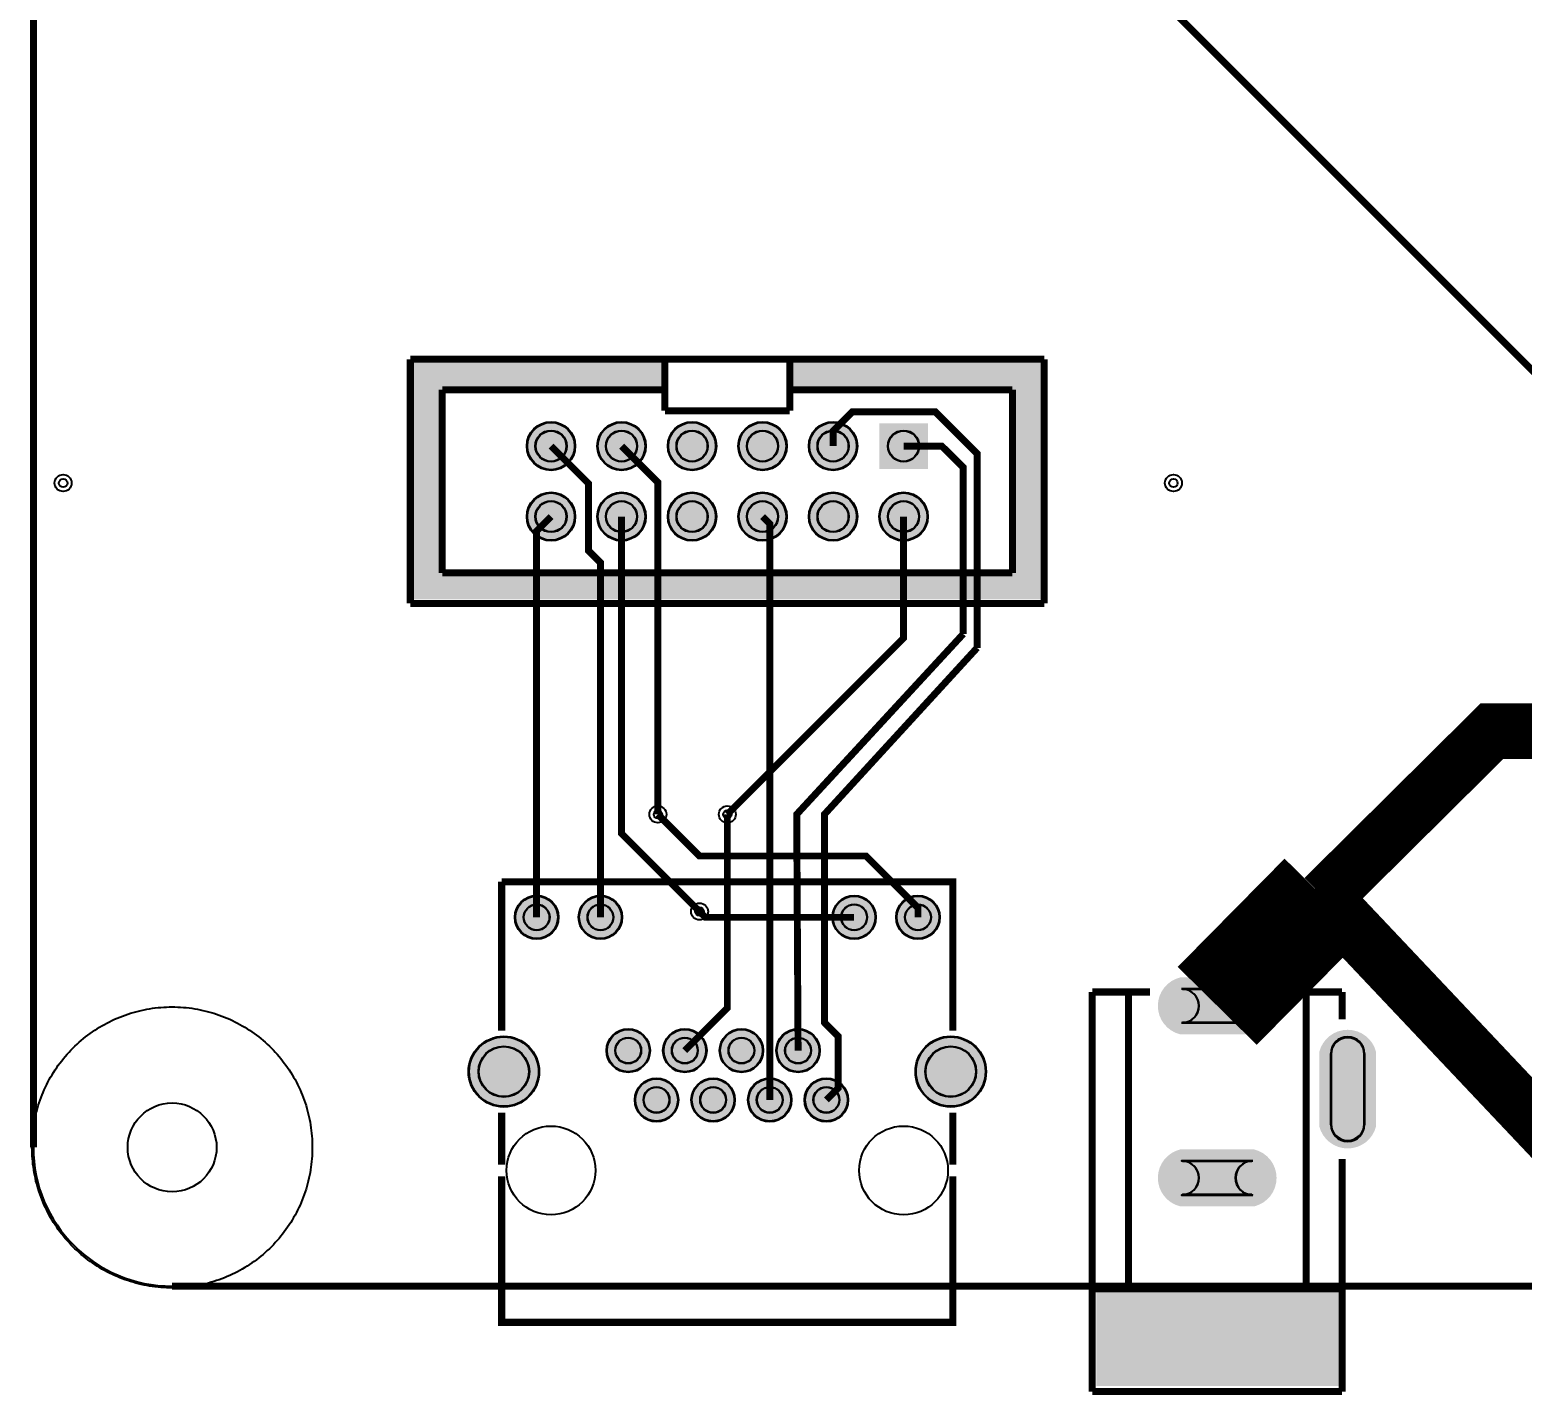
# Model space of a CAD drawing. Header units: millimetres. Extents: x 0 to 200, y -9 to 137.
# Drawn here: x -0.1 to 53.6, y -3.9 to 45.3 of the extents above; entities that cross this region are included whole.
import ezdxf

# ---------------------------------------------------------------- set-up
doc = ezdxf.new("R2010")
doc.units = ezdxf.units.MM
for name, color, linetype, true_color in [('BoardOutLine', 7, 'Continuous', 0xff00ff), ('BottomLayer', 7, 'Continuous', 0x0000ff), ('BottomSolderMaskLayer', 7, 'Continuous', 0xaa00ff), ('Document', 7, 'Continuous', 0xffffff), ('Hole', 7, 'Continuous', 0x222222), ('Multi-Layer', 7, 'Continuous', 0xc0c0c0), ('TopLayer', 7, 'Continuous', 0xff0000), ('TopSilkLayer', 7, 'Continuous', 0xffcc00), ('TopSolderMaskLayer', 7, 'Continuous', 0x800080)]:
    doc.layers.add(name, color=color, linetype=linetype, true_color=true_color)

msp = doc.modelspace()

# ---------------------------------------------------------------- hatches: boundary and pattern name
at = {"layer": 'BottomSolderMaskLayer'}
for points in [[(17.775, 30.27, 1), (19.525, 30.27, 1)], [(20.315, 30.27, 1), (22.065, 30.27, 1)], [(22.855, 30.27, 1), (24.605, 30.27, 1)], [(25.395, 30.27, 1), (27.145, 30.27, 1)], [(27.935, 30.27, 1), (29.685, 30.27, 1)], [(32.225, 29.445), (30.475, 29.445), (30.475, 31.095), (32.225, 31.095)], [(17.775, 27.73, 1), (19.525, 27.73, 1)], [(20.315, 27.73, 1), (22.065, 27.73, 1)], [(22.855, 27.73, 1), (24.605, 27.73, 1)], [(25.395, 27.73, 1), (27.145, 27.73, 1)], [(27.935, 27.73, 1), (29.685, 27.73, 1)], [(30.475, 27.73, 1), (32.225, 27.73, 1)], [(17.343, 13.29, 1), (18.917, 13.29, 1)], [(19.643, 13.29, 1), (21.217, 13.29, 1)], [(28.783, 13.29, 1), (30.357, 13.29, 1)], [(31.083, 13.29, 1), (32.658, 13.29, 1)], [(41.317, 9.074, -0.785398), (41.317, 11.125), (43.983, 11.125, -0.785398), (43.983, 9.074)], [(20.643, 8.49, 1), (22.217, 8.49, 1)], [(22.683, 8.49, 1), (24.258, 8.49, 1)], [(24.723, 8.49, 1), (26.297, 8.49, 1)], [(26.763, 8.49, 1), (28.338, 8.49, 1)], [(48.376, 5.767, -0.785398), (46.325, 5.767), (46.325, 8.433, -0.785398), (48.376, 8.433)], [(15.675, 7.73, 1), (18.225, 7.73, 1)], [(31.775, 7.73, 1), (34.325, 7.73, 1)], [(21.663, 6.71, 1), (23.237, 6.71, 1)], [(23.703, 6.71, 1), (25.277, 6.71, 1)], [(25.743, 6.71, 1), (27.317, 6.71, 1)], [(27.783, 6.71, 1), (29.357, 6.71, 1)], [(43.983, 4.926, -0.785398), (43.983, 2.875), (41.317, 2.875, -0.785398), (41.317, 4.926)]]:
    msp.add_hatch(color=256, dxfattribs=at).paths.add_polyline_path(points)
at = {"layer": 'Document'}
for points in [[(27.3, 32.3), (35.3, 32.3), (35.3, 25.7), (14.65, 25.7), (14.65, 32.3), (22.65, 32.3), (22.65, 33.4), (13.6, 33.4), (13.6, 24.75), (36.4, 24.75), (36.4, 33.4), (27.3, 33.4)], [(38.3, -3.6), (38.3, -0.2), (47.1, -0.2), (47.1, -3.6)]]:
    msp.add_hatch(color=256, dxfattribs=at).paths.add_polyline_path(points)
at = {"layer": 'Multi-Layer'}
for points in [[(17.8, 30.27, 1), (19.5, 30.27, 1)], [(20.34, 30.27, 1), (22.04, 30.27, 1)], [(22.88, 30.27, 1), (24.58, 30.27, 1)], [(25.42, 30.27, 1), (27.12, 30.27, 1)], [(27.96, 30.27, 1), (29.66, 30.27, 1)], [(32.2, 29.47), (30.5, 29.47), (30.5, 31.07), (32.2, 31.07)], [(17.8, 27.73, 1), (19.5, 27.73, 1)], [(20.34, 27.73, 1), (22.04, 27.73, 1)], [(22.88, 27.73, 1), (24.58, 27.73, 1)], [(25.42, 27.73, 1), (27.12, 27.73, 1)], [(27.96, 27.73, 1), (29.66, 27.73, 1)], [(30.5, 27.73, 1), (32.2, 27.73, 1)], [(17.368, 13.29, 1), (18.892, 13.29, 1)], [(19.668, 13.29, 1), (21.192, 13.29, 1)], [(28.808, 13.29, 1), (30.332, 13.29, 1)], [(31.108, 13.29, 1), (32.632, 13.29, 1)], [(41.35, 9.1, -0.785398), (41.35, 11.1), (43.95, 11.1, -0.785398), (43.95, 9.1)], [(20.668, 8.49, 1), (22.192, 8.49, 1)], [(22.708, 8.49, 1), (24.232, 8.49, 1)], [(24.748, 8.49, 1), (26.272, 8.49, 1)], [(26.788, 8.49, 1), (28.312, 8.49, 1)], [(48.35, 5.8, -0.785398), (46.35, 5.8), (46.35, 8.4, -0.785398), (48.35, 8.4)], [(15.7, 7.73, 1), (18.2, 7.73, 1)], [(31.8, 7.73, 1), (34.3, 7.73, 1)], [(21.688, 6.71, 1), (23.212, 6.71, 1)], [(23.728, 6.71, 1), (25.252, 6.71, 1)], [(25.768, 6.71, 1), (27.292, 6.71, 1)], [(27.808, 6.71, 1), (29.332, 6.71, 1)], [(43.95, 4.9, -0.785398), (43.95, 2.9), (41.35, 2.9, -0.785398), (41.35, 4.9)]]:
    msp.add_hatch(color=256, dxfattribs=at).paths.add_polyline_path(points)
at = {"layer": 'TopSolderMaskLayer'}
for points in [[(17.775, 30.27, 1), (19.525, 30.27, 1)], [(20.315, 30.27, 1), (22.065, 30.27, 1)], [(22.855, 30.27, 1), (24.605, 30.27, 1)], [(25.395, 30.27, 1), (27.145, 30.27, 1)], [(27.935, 30.27, 1), (29.685, 30.27, 1)], [(32.225, 29.445), (30.475, 29.445), (30.475, 31.095), (32.225, 31.095)], [(17.775, 27.73, 1), (19.525, 27.73, 1)], [(20.315, 27.73, 1), (22.065, 27.73, 1)], [(22.855, 27.73, 1), (24.605, 27.73, 1)], [(25.395, 27.73, 1), (27.145, 27.73, 1)], [(27.935, 27.73, 1), (29.685, 27.73, 1)], [(30.475, 27.73, 1), (32.225, 27.73, 1)], [(17.343, 13.29, 1), (18.917, 13.29, 1)], [(19.643, 13.29, 1), (21.217, 13.29, 1)], [(28.783, 13.29, 1), (30.357, 13.29, 1)], [(31.083, 13.29, 1), (32.658, 13.29, 1)], [(41.317, 9.074, -0.785398), (41.317, 11.125), (43.983, 11.125, -0.785398), (43.983, 9.074)], [(20.643, 8.49, 1), (22.217, 8.49, 1)], [(22.683, 8.49, 1), (24.258, 8.49, 1)], [(24.723, 8.49, 1), (26.297, 8.49, 1)], [(26.763, 8.49, 1), (28.338, 8.49, 1)], [(48.376, 5.767, -0.785398), (46.325, 5.767), (46.325, 8.433, -0.785398), (48.376, 8.433)], [(15.675, 7.73, 1), (18.225, 7.73, 1)], [(31.775, 7.73, 1), (34.325, 7.73, 1)], [(21.663, 6.71, 1), (23.237, 6.71, 1)], [(23.703, 6.71, 1), (25.277, 6.71, 1)], [(25.743, 6.71, 1), (27.317, 6.71, 1)], [(27.783, 6.71, 1), (29.357, 6.71, 1)], [(43.983, 4.926, -0.785398), (43.983, 2.875), (41.317, 2.875, -0.785398), (41.317, 4.926)]]:
    msp.add_hatch(color=256, dxfattribs=at).paths.add_polyline_path(points)

# ---------------------------------------------------------------- linework, layer by layer
at = {"layer": 'BoardOutLine', "const_width": 0.254}
for points in [[(0, 5), (0, 125)], [(195, 0), (5, 0)]]:
    msp.add_lwpolyline(points, dxfattribs=at)
at = {"layer": 'BoardOutLine'}
msp.add_arc((5, 5), 5, 180, 270, dxfattribs=at)
at = {"layer": 'BottomLayer', "const_width": 0.25}
for points in [[(25.001, 17), (31.35, 23.349), (31.35, 27.73)], [(22.5, 17), (24, 15.5), (30, 15.5), (31.87, 13.63), (31.87, 13.29)], [(24, 13.5), (24.21, 13.29), (29.57, 13.29)]]:
    msp.add_lwpolyline(points, dxfattribs=at)
at = {"layer": 'BottomLayer'}
msp.add_lwpolyline([(-0.05, 5), (-0.049, 5.102), (-0.046, 5.204), (-0.041, 5.305), (-0.034, 5.407), (-0.025, 5.508), (-0.014, 5.61), (-0.001, 5.711), (0.014, 5.811), (0.031, 5.912), (0.05, 6.012), (0.071, 6.111), (0.094, 6.211), (0.12, 6.309), (0.147, 6.407), (0.176, 6.505), (0.207, 6.602), (0.24, 6.698), (0.275, 6.794), (0.312, 6.889), (0.351, 6.983), (0.392, 7.076), (0.434, 7.169), (0.479, 7.261), (0.525, 7.351), (0.573, 7.441), (0.623, 7.53), (0.674, 7.618), (0.728, 7.704), (0.783, 7.79), (0.84, 7.874), (0.899, 7.958), (0.959, 8.04), (1.021, 8.121), (1.084, 8.2), (1.149, 8.279), (1.216, 8.356), (1.284, 8.431), (1.354, 8.505), (1.425, 8.578), (1.498, 8.65), (1.572, 8.719), (1.647, 8.788), (1.724, 8.855), (1.802, 8.92), (1.882, 8.984), (1.963, 9.046), (2.045, 9.106), (2.128, 9.165), (2.212, 9.222), (2.298, 9.277), (2.384, 9.331), (2.472, 9.383), (2.56, 9.433), (2.65, 9.481), (2.741, 9.528), (2.832, 9.572), (2.925, 9.615), (3.018, 9.656), (3.112, 9.695), (3.207, 9.732), (3.302, 9.767), (3.399, 9.801), (3.496, 9.832), (3.593, 9.861), (3.691, 9.889), (3.79, 9.914), (3.889, 9.938), (3.988, 9.959), (4.088, 9.978), (4.189, 9.996), (4.289, 10.011), (4.39, 10.024), (4.492, 10.036), (4.593, 10.045), (4.695, 10.052), (4.796, 10.057), (4.898, 10.06), (5, 10.061), (5.102, 10.06), (5.204, 10.057), (5.305, 10.052), (5.407, 10.045), (5.508, 10.036), (5.61, 10.024), (5.711, 10.011), (5.811, 9.996), (5.912, 9.978), (6.012, 9.959), (6.111, 9.938), (6.21, 9.914), (6.309, 9.889), (6.407, 9.861), (6.504, 9.832), (6.601, 9.801), (6.698, 9.767), (6.793, 9.732), (6.888, 9.695), (6.982, 9.656), (7.075, 9.615), (7.168, 9.572), (7.259, 9.528), (7.35, 9.481), (7.44, 9.433), (7.528, 9.383), (7.616, 9.331), (7.702, 9.277), (7.788, 9.222), (7.872, 9.165), (7.955, 9.106), (8.037, 9.046), (8.118, 8.984), (8.198, 8.92), (8.276, 8.855), (8.353, 8.788), (8.428, 8.719), (8.502, 8.65), (8.575, 8.578), (8.646, 8.505), (8.716, 8.431), (8.784, 8.356), (8.851, 8.279), (8.916, 8.2), (8.979, 8.121), (9.041, 8.04), (9.101, 7.958), (9.16, 7.874), (9.217, 7.79), (9.272, 7.704), (9.326, 7.618), (9.377, 7.53), (9.427, 7.441), (9.475, 7.351), (9.521, 7.261), (9.566, 7.169), (9.608, 7.076), (9.649, 6.983), (9.688, 6.889), (9.725, 6.794), (9.76, 6.698), (9.793, 6.602), (9.824, 6.505), (9.853, 6.407), (9.88, 6.309), (9.906, 6.211), (9.929, 6.111), (9.95, 6.012), (9.969, 5.912), (9.986, 5.811), (10.001, 5.711), (10.014, 5.61), (10.025, 5.508), (10.034, 5.407), (10.041, 5.305), (10.046, 5.204), (10.049, 5.102), (10.05, 5), (10.049, 4.898), (10.046, 4.796), (10.041, 4.695), (10.034, 4.593), (10.025, 4.492), (10.014, 4.39), (10.001, 4.289), (9.986, 4.189), (9.969, 4.088), (9.95, 3.988), (9.929, 3.889), (9.906, 3.789), (9.88, 3.691), (9.853, 3.593), (9.824, 3.495), (9.793, 3.398), (9.76, 3.302), (9.725, 3.206), (9.688, 3.111), (9.649, 3.017), (9.608, 2.924), (9.566, 2.831), (9.521, 2.739), (9.475, 2.649), (9.427, 2.559), (9.377, 2.47), (9.326, 2.382), (9.272, 2.296), (9.217, 2.21), (9.16, 2.126), (9.101, 2.042), (9.041, 1.96), (8.979, 1.879), (8.916, 1.8), (8.851, 1.721), (8.784, 1.644), (8.716, 1.569), (8.646, 1.495), (8.575, 1.422), (8.502, 1.35), (8.428, 1.281), (8.353, 1.212), (8.276, 1.145), (8.198, 1.08), (8.118, 1.016), (8.037, 0.954), (7.955, 0.894), (7.872, 0.835), (7.788, 0.778), (7.702, 0.723), (7.616, 0.669), (7.528, 0.617), (7.44, 0.567), (7.35, 0.519), (7.259, 0.472), (7.168, 0.428), (7.075, 0.385), (6.982, 0.344), (6.888, 0.305), (6.793, 0.268), (6.698, 0.233), (6.601, 0.199), (6.504, 0.168), (6.407, 0.139), (6.309, 0.111), (6.21, 0.086), (6.111, 0.062), (6.012, 0.041), (5.912, 0.022), (5.811, 0.004), (5.711, -0.011), (5.61, -0.024), (5.508, -0.036), (5.407, -0.045), (5.305, -0.052), (5.204, -0.057), (5.102, -0.06), (5, -0.061), (4.898, -0.06), (4.796, -0.057), (4.695, -0.052), (4.593, -0.045), (4.492, -0.036), (4.39, -0.024), (4.289, -0.011), (4.189, 0.004), (4.088, 0.022), (3.988, 0.041), (3.889, 0.062), (3.79, 0.086), (3.691, 0.111), (3.593, 0.139), (3.496, 0.168), (3.399, 0.199), (3.302, 0.233), (3.207, 0.268), (3.112, 0.305), (3.018, 0.344), (2.925, 0.385), (2.832, 0.428), (2.741, 0.472), (2.65, 0.519), (2.56, 0.567), (2.472, 0.617), (2.384, 0.669), (2.298, 0.723), (2.212, 0.778), (2.128, 0.835), (2.045, 0.894), (1.963, 0.954), (1.882, 1.016), (1.802, 1.08), (1.724, 1.145), (1.647, 1.212), (1.572, 1.281), (1.498, 1.35), (1.425, 1.422), (1.354, 1.495), (1.284, 1.569), (1.216, 1.644), (1.149, 1.721), (1.084, 1.8), (1.021, 1.879), (0.959, 1.96), (0.899, 2.042), (0.84, 2.126), (0.783, 2.21), (0.728, 2.296), (0.674, 2.382), (0.623, 2.47), (0.573, 2.559), (0.525, 2.649), (0.479, 2.739), (0.434, 2.831), (0.392, 2.924), (0.351, 3.017), (0.312, 3.111), (0.275, 3.206), (0.24, 3.302), (0.207, 3.398), (0.176, 3.495), (0.147, 3.593), (0.12, 3.691), (0.094, 3.789), (0.071, 3.889), (0.05, 3.988), (0.031, 4.088), (0.014, 4.189), (-0.001, 4.289), (-0.014, 4.39), (-0.025, 4.492), (-0.034, 4.593), (-0.041, 4.695), (-0.046, 4.796), (-0.049, 4.898), (-0.05, 5)], close=True, dxfattribs=at)
at = {"layer": 'BottomSolderMaskLayer'}
for points in [[(41.368, 10.715), (43.932, 10.715)], [(41.368, 9.485), (43.932, 9.485)], [(46.744, 8.382), (46.744, 5.818)], [(47.957, 8.382), (47.957, 5.818)], [(43.932, 4.515), (41.368, 4.515)], [(43.932, 3.285), (41.368, 3.285)]]:
    msp.add_lwpolyline(points, close=True, dxfattribs=at)
for centre, radius in [((18.65, 30.27), 0.875), ((18.65, 30.27), 0.566), ((21.19, 30.27), 0.875), ((21.19, 30.27), 0.566), ((23.73, 30.27), 0.875), ((23.73, 30.27), 0.566), ((26.27, 30.27), 0.875), ((26.27, 30.27), 0.566), ((28.81, 30.27), 0.875), ((28.81, 30.27), 0.566), ((31.35, 30.27), 0.566), ((18.65, 27.73), 0.875), ((21.19, 27.73), 0.875), ((23.73, 27.73), 0.875), ((26.27, 27.73), 0.875), ((28.81, 27.73), 0.875), ((31.35, 27.73), 0.875), ((18.65, 27.73), 0.566), ((21.19, 27.73), 0.566), ((23.73, 27.73), 0.566), ((26.27, 27.73), 0.566), ((28.81, 27.73), 0.566), ((31.35, 27.73), 0.566), ((18.13, 13.29), 0.787), ((20.43, 13.29), 0.787), ((29.57, 13.29), 0.787), ((31.87, 13.29), 0.787), ((18.13, 13.29), 0.472), ((20.43, 13.29), 0.472), ((29.57, 13.29), 0.472), ((31.87, 13.29), 0.472), ((21.43, 8.49), 0.787), ((23.47, 8.49), 0.787), ((25.51, 8.49), 0.787), ((27.55, 8.49), 0.787), ((16.95, 7.73), 1.275), ((16.95, 7.73), 0.918), ((21.43, 8.49), 0.472), ((23.47, 8.49), 0.472), ((25.51, 8.49), 0.472), ((27.55, 8.49), 0.472), ((33.05, 7.73), 1.275), ((33.05, 7.73), 0.918), ((22.45, 6.71), 0.787), ((22.45, 6.71), 0.472), ((24.49, 6.71), 0.787), ((24.49, 6.71), 0.472), ((26.53, 6.71), 0.787), ((26.53, 6.71), 0.472), ((28.57, 6.71), 0.787), ((28.57, 6.71), 0.472)]:
    msp.add_circle(centre, radius, dxfattribs=at)
for centre, radius, start, end in [((41.368, 10.1), 0.615, 270, 90), ((43.932, 10.1), 0.615, 90, 270), ((47.35, 8.382), 0.607, 360, 180), ((47.35, 5.818), 0.607, 180, 360), ((41.368, 3.9), 0.615, 270, 450), ((43.932, 3.9), 0.615, 450, 270)]:
    msp.add_arc(centre, radius, start, end, dxfattribs=at)
at = {"layer": 'Hole'}
for centre, radius in [((1.072, 28.939), 0.153), ((41.072, 28.939), 0.153), ((22.5, 17), 0.152), ((25.001, 17), 0.152), ((24, 13.5), 0.152)]:
    msp.add_circle(centre, radius, dxfattribs=at)
at = {"layer": 'Multi-Layer'}
for points in [[(41.4, 10.7), (43.9, 10.7)], [(41.4, 9.5), (43.9, 9.5)], [(46.75, 8.35), (46.75, 5.85)], [(47.95, 8.35), (47.95, 5.85)], [(43.9, 4.5), (41.4, 4.5)], [(43.9, 3.3), (41.4, 3.3)]]:
    msp.add_lwpolyline(points, close=True, dxfattribs=at)
for centre, radius in [((18.65, 30.27), 0.85), ((18.65, 30.27), 0.55), ((21.19, 30.27), 0.85), ((21.19, 30.27), 0.55), ((23.73, 30.27), 0.85), ((23.73, 30.27), 0.55), ((26.27, 30.27), 0.85), ((26.27, 30.27), 0.55), ((28.81, 30.27), 0.85), ((28.81, 30.27), 0.55), ((31.35, 30.27), 0.55), ((1.072, 28.939), 0.305), ((41.072, 28.939), 0.305), ((18.65, 27.73), 0.85), ((21.19, 27.73), 0.85), ((23.73, 27.73), 0.85), ((26.27, 27.73), 0.85), ((28.81, 27.73), 0.85), ((31.35, 27.73), 0.85), ((18.65, 27.73), 0.55), ((21.19, 27.73), 0.55), ((23.73, 27.73), 0.55), ((26.27, 27.73), 0.55), ((28.81, 27.73), 0.55), ((31.35, 27.73), 0.55), ((22.5, 17), 0.305), ((25.001, 17), 0.305), ((18.13, 13.29), 0.762), ((20.43, 13.29), 0.762), ((29.57, 13.29), 0.762), ((31.87, 13.29), 0.762), ((18.13, 13.29), 0.457), ((20.43, 13.29), 0.457), ((24, 13.5), 0.305), ((29.57, 13.29), 0.457), ((31.87, 13.29), 0.457), ((21.43, 8.49), 0.762), ((23.47, 8.49), 0.762), ((25.51, 8.49), 0.762), ((27.55, 8.49), 0.762), ((16.95, 7.73), 1.25), ((16.95, 7.73), 0.9), ((21.43, 8.49), 0.457), ((23.47, 8.49), 0.457), ((25.51, 8.49), 0.457), ((27.55, 8.49), 0.457), ((33.05, 7.73), 1.25), ((33.05, 7.73), 0.9), ((22.45, 6.71), 0.762), ((22.45, 6.71), 0.457), ((24.49, 6.71), 0.762), ((24.49, 6.71), 0.457), ((26.53, 6.71), 0.762), ((26.53, 6.71), 0.457), ((28.57, 6.71), 0.762), ((28.57, 6.71), 0.457), ((5, 5), 1.6), ((18.65, 4.17), 1.6), ((31.35, 4.17), 1.6)]:
    msp.add_circle(centre, radius, dxfattribs=at)
for centre, start, end in [((41.4, 10.1), 270, 90), ((43.9, 10.1), 90, 270), ((47.35, 8.35), 360, 180), ((47.35, 5.85), 180, 360), ((41.4, 3.9), 270, 450), ((43.9, 3.9), 450, 270)]:
    msp.add_arc(centre, 0.6, start, end, dxfattribs=at)
at = {"layer": 'TopLayer'}
for points, const_width in [([(57, 25.001), (57, 30), (41.001, 45.999), (20, 45.999), (12, 53), (12, 110.711), (12.54, 111.251)], 0.254), ([(28.811, 30.269), (28.811, 30.81), (29.5, 31.499), (32.502, 31.499), (34, 30), (34, 23)], 0.25), ([(20.43, 13.29), (20.43, 26.07), (20, 26.5), (20, 28.92), (18.65, 30.27)], 0.25), ([(21.191, 30.269), (22.499, 28.961), (22.5, 17)], 0.25), ([(31.351, 30.269), (32.73, 30.269), (33.5, 29.5), (33.5, 23.5)], 0.25), ([(18.13, 13.29), (18.13, 27.21), (18.65, 27.73)], 0.25), ([(21.19, 27.73), (21.19, 16.31), (24, 13.5)], 0.25), ([(26.27, 27.73), (26.53, 27.47), (26.53, 6.71)], 0.25), ([(33.5, 23.5), (27.5, 17), (27.55, 8.49)], 0.25), ([(34, 23), (28.499, 17), (28.499, 9.5), (28.999, 8.999), (28.999, 7.14), (28.57, 6.711)], 0.25), ([(46.5, 14), (52.55, 20), (65.001, 20)], 2), ([(25.001, 17), (25.001, 10.02), (23.47, 8.491)], 0.25), ([(42.65, 10.1), (46.5, 14)], 4), ([(46.5, 14), (55.001, 5.001), (120, 5.001)], 2)]:
    msp.add_lwpolyline(points, dxfattribs=dict(at, const_width=const_width))
msp.add_lwpolyline([(-0.05, 5), (-0.049, 5.102), (-0.046, 5.204), (-0.041, 5.305), (-0.034, 5.407), (-0.025, 5.508), (-0.014, 5.61), (-0.001, 5.711), (0.014, 5.811), (0.031, 5.912), (0.05, 6.012), (0.071, 6.111), (0.094, 6.211), (0.12, 6.309), (0.147, 6.407), (0.176, 6.505), (0.207, 6.602), (0.24, 6.698), (0.275, 6.794), (0.312, 6.889), (0.351, 6.983), (0.392, 7.076), (0.434, 7.169), (0.479, 7.261), (0.525, 7.351), (0.573, 7.441), (0.623, 7.53), (0.674, 7.618), (0.728, 7.704), (0.783, 7.79), (0.84, 7.874), (0.899, 7.958), (0.959, 8.04), (1.021, 8.121), (1.084, 8.2), (1.149, 8.279), (1.216, 8.356), (1.284, 8.431), (1.354, 8.505), (1.425, 8.578), (1.498, 8.65), (1.572, 8.719), (1.647, 8.788), (1.724, 8.855), (1.802, 8.92), (1.882, 8.984), (1.963, 9.046), (2.045, 9.106), (2.128, 9.165), (2.212, 9.222), (2.298, 9.277), (2.384, 9.331), (2.472, 9.383), (2.56, 9.433), (2.65, 9.481), (2.741, 9.528), (2.832, 9.572), (2.925, 9.615), (3.018, 9.656), (3.112, 9.695), (3.207, 9.732), (3.302, 9.767), (3.399, 9.801), (3.496, 9.832), (3.593, 9.861), (3.691, 9.889), (3.79, 9.914), (3.889, 9.938), (3.988, 9.959), (4.088, 9.978), (4.189, 9.996), (4.289, 10.011), (4.39, 10.024), (4.492, 10.036), (4.593, 10.045), (4.695, 10.052), (4.796, 10.057), (4.898, 10.06), (5, 10.061), (5.102, 10.06), (5.204, 10.057), (5.305, 10.052), (5.407, 10.045), (5.508, 10.036), (5.61, 10.024), (5.711, 10.011), (5.811, 9.996), (5.912, 9.978), (6.012, 9.959), (6.111, 9.938), (6.21, 9.914), (6.309, 9.889), (6.407, 9.861), (6.504, 9.832), (6.601, 9.801), (6.698, 9.767), (6.793, 9.732), (6.888, 9.695), (6.982, 9.656), (7.075, 9.615), (7.168, 9.572), (7.259, 9.528), (7.35, 9.481), (7.44, 9.433), (7.528, 9.383), (7.616, 9.331), (7.702, 9.277), (7.788, 9.222), (7.872, 9.165), (7.955, 9.106), (8.037, 9.046), (8.118, 8.984), (8.198, 8.92), (8.276, 8.855), (8.353, 8.788), (8.428, 8.719), (8.502, 8.65), (8.575, 8.578), (8.646, 8.505), (8.716, 8.431), (8.784, 8.356), (8.851, 8.279), (8.916, 8.2), (8.979, 8.121), (9.041, 8.04), (9.101, 7.958), (9.16, 7.874), (9.217, 7.79), (9.272, 7.704), (9.326, 7.618), (9.377, 7.53), (9.427, 7.441), (9.475, 7.351), (9.521, 7.261), (9.566, 7.169), (9.608, 7.076), (9.649, 6.983), (9.688, 6.889), (9.725, 6.794), (9.76, 6.698), (9.793, 6.602), (9.824, 6.505), (9.853, 6.407), (9.88, 6.309), (9.906, 6.211), (9.929, 6.111), (9.95, 6.012), (9.969, 5.912), (9.986, 5.811), (10.001, 5.711), (10.014, 5.61), (10.025, 5.508), (10.034, 5.407), (10.041, 5.305), (10.046, 5.204), (10.049, 5.102), (10.05, 5), (10.049, 4.898), (10.046, 4.796), (10.041, 4.695), (10.034, 4.593), (10.025, 4.492), (10.014, 4.39), (10.001, 4.289), (9.986, 4.189), (9.969, 4.088), (9.95, 3.988), (9.929, 3.889), (9.906, 3.789), (9.88, 3.691), (9.853, 3.593), (9.824, 3.495), (9.793, 3.398), (9.76, 3.302), (9.725, 3.206), (9.688, 3.111), (9.649, 3.017), (9.608, 2.924), (9.566, 2.831), (9.521, 2.739), (9.475, 2.649), (9.427, 2.559), (9.377, 2.47), (9.326, 2.382), (9.272, 2.296), (9.217, 2.21), (9.16, 2.126), (9.101, 2.042), (9.041, 1.96), (8.979, 1.879), (8.916, 1.8), (8.851, 1.721), (8.784, 1.644), (8.716, 1.569), (8.646, 1.495), (8.575, 1.422), (8.502, 1.35), (8.428, 1.281), (8.353, 1.212), (8.276, 1.145), (8.198, 1.08), (8.118, 1.016), (8.037, 0.954), (7.955, 0.894), (7.872, 0.835), (7.788, 0.778), (7.702, 0.723), (7.616, 0.669), (7.528, 0.617), (7.44, 0.567), (7.35, 0.519), (7.259, 0.472), (7.168, 0.428), (7.075, 0.385), (6.982, 0.344), (6.888, 0.305), (6.793, 0.268), (6.698, 0.233), (6.601, 0.199), (6.504, 0.168), (6.407, 0.139), (6.309, 0.111), (6.21, 0.086), (6.111, 0.062), (6.012, 0.041), (5.912, 0.022), (5.811, 0.004), (5.711, -0.011), (5.61, -0.024), (5.508, -0.036), (5.407, -0.045), (5.305, -0.052), (5.204, -0.057), (5.102, -0.06), (5, -0.061), (4.898, -0.06), (4.796, -0.057), (4.695, -0.052), (4.593, -0.045), (4.492, -0.036), (4.39, -0.024), (4.289, -0.011), (4.189, 0.004), (4.088, 0.022), (3.988, 0.041), (3.889, 0.062), (3.79, 0.086), (3.691, 0.111), (3.593, 0.139), (3.496, 0.168), (3.399, 0.199), (3.302, 0.233), (3.207, 0.268), (3.112, 0.305), (3.018, 0.344), (2.925, 0.385), (2.832, 0.428), (2.741, 0.472), (2.65, 0.519), (2.56, 0.567), (2.472, 0.617), (2.384, 0.669), (2.298, 0.723), (2.212, 0.778), (2.128, 0.835), (2.045, 0.894), (1.963, 0.954), (1.882, 1.016), (1.802, 1.08), (1.724, 1.145), (1.647, 1.212), (1.572, 1.281), (1.498, 1.35), (1.425, 1.422), (1.354, 1.495), (1.284, 1.569), (1.216, 1.644), (1.149, 1.721), (1.084, 1.8), (1.021, 1.879), (0.959, 1.96), (0.899, 2.042), (0.84, 2.126), (0.783, 2.21), (0.728, 2.296), (0.674, 2.382), (0.623, 2.47), (0.573, 2.559), (0.525, 2.649), (0.479, 2.739), (0.434, 2.831), (0.392, 2.924), (0.351, 3.017), (0.312, 3.111), (0.275, 3.206), (0.24, 3.302), (0.207, 3.398), (0.176, 3.495), (0.147, 3.593), (0.12, 3.691), (0.094, 3.789), (0.071, 3.889), (0.05, 3.988), (0.031, 4.088), (0.014, 4.189), (-0.001, 4.289), (-0.014, 4.39), (-0.025, 4.492), (-0.034, 4.593), (-0.041, 4.695), (-0.046, 4.796), (-0.049, 4.898), (-0.05, 5)], close=True, dxfattribs=at)
at = {"layer": 'TopSilkLayer', "const_width": 0.254}
for points in [[(13.58, 24.6), (13.58, 33.4)], [(36.42, 33.4), (13.58, 33.4)], [(22.75, 31.54), (22.75, 33.4)], [(27.25, 31.54), (27.25, 33.4)], [(36.42, 33.4), (36.42, 24.6)], [(14.73, 25.701), (14.73, 32.3)], [(22.75, 32.3), (14.73, 32.3)], [(35.27, 32.3), (27.25, 32.3)], [(35.27, 32.3), (35.27, 25.7)], [(27.25, 31.54), (22.75, 31.54)], [(35.27, 25.7), (14.73, 25.7)], [(36.42, 24.6), (13.58, 24.6)], [(33.128, 9.209), (33.128, 14.572), (16.872, 14.572)], [(16.872, 14.572), (16.872, 9.209)], [(38.15, -3.8), (38.15, 10.6)], [(38.15, 10.6), (40.225, 10.6)], [(39.45, -0.02), (39.45, 10.6)], [(45.074, 10.6), (47.15, 10.6)], [(45.85, -0.02), (45.85, 10.6)], [(47.15, 9.615), (47.15, 10.6)], [(16.872, 6.251), (16.872, 4.384)], [(33.128, 4.384), (33.128, 6.251)], [(47.15, -3.8), (47.15, 4.585)], [(16.872, 3.956), (16.872, -1.303), (33.128, -1.303), (33.128, 3.956)], [(47.15, -0.1), (38.15, -0.1)], [(47.15, -3.8), (38.15, -3.8)]]:
    msp.add_lwpolyline(points, dxfattribs=at)
at = {"layer": 'TopSolderMaskLayer'}
for points in [[(41.368, 10.715), (43.932, 10.715)], [(41.368, 9.485), (43.932, 9.485)], [(46.744, 8.382), (46.744, 5.818)], [(47.957, 8.382), (47.957, 5.818)], [(43.932, 4.515), (41.368, 4.515)], [(43.932, 3.285), (41.368, 3.285)]]:
    msp.add_lwpolyline(points, close=True, dxfattribs=at)
for centre, radius in [((18.65, 30.27), 0.875), ((18.65, 30.27), 0.566), ((21.19, 30.27), 0.875), ((21.19, 30.27), 0.566), ((23.73, 30.27), 0.875), ((23.73, 30.27), 0.566), ((26.27, 30.27), 0.875), ((26.27, 30.27), 0.566), ((28.81, 30.27), 0.875), ((28.81, 30.27), 0.566), ((31.35, 30.27), 0.566), ((18.65, 27.73), 0.875), ((21.19, 27.73), 0.875), ((23.73, 27.73), 0.875), ((26.27, 27.73), 0.875), ((28.81, 27.73), 0.875), ((31.35, 27.73), 0.875), ((18.65, 27.73), 0.566), ((21.19, 27.73), 0.566), ((23.73, 27.73), 0.566), ((26.27, 27.73), 0.566), ((28.81, 27.73), 0.566), ((31.35, 27.73), 0.566), ((18.13, 13.29), 0.787), ((20.43, 13.29), 0.787), ((29.57, 13.29), 0.787), ((31.87, 13.29), 0.787), ((18.13, 13.29), 0.472), ((20.43, 13.29), 0.472), ((29.57, 13.29), 0.472), ((31.87, 13.29), 0.472), ((21.43, 8.49), 0.787), ((23.47, 8.49), 0.787), ((25.51, 8.49), 0.787), ((27.55, 8.49), 0.787), ((16.95, 7.73), 1.275), ((16.95, 7.73), 0.918), ((21.43, 8.49), 0.472), ((23.47, 8.49), 0.472), ((25.51, 8.49), 0.472), ((27.55, 8.49), 0.472), ((33.05, 7.73), 1.275), ((33.05, 7.73), 0.918), ((22.45, 6.71), 0.787), ((22.45, 6.71), 0.472), ((24.49, 6.71), 0.787), ((24.49, 6.71), 0.472), ((26.53, 6.71), 0.787), ((26.53, 6.71), 0.472), ((28.57, 6.71), 0.787), ((28.57, 6.71), 0.472)]:
    msp.add_circle(centre, radius, dxfattribs=at)
for centre, radius, start, end in [((41.368, 10.1), 0.615, 270, 90), ((43.932, 10.1), 0.615, 90, 270), ((47.35, 8.382), 0.607, 360, 180), ((47.35, 5.818), 0.607, 180, 360), ((41.368, 3.9), 0.615, 270, 450), ((43.932, 3.9), 0.615, 450, 270)]:
    msp.add_arc(centre, radius, start, end, dxfattribs=at)

doc.saveas('drawing.dxf')
